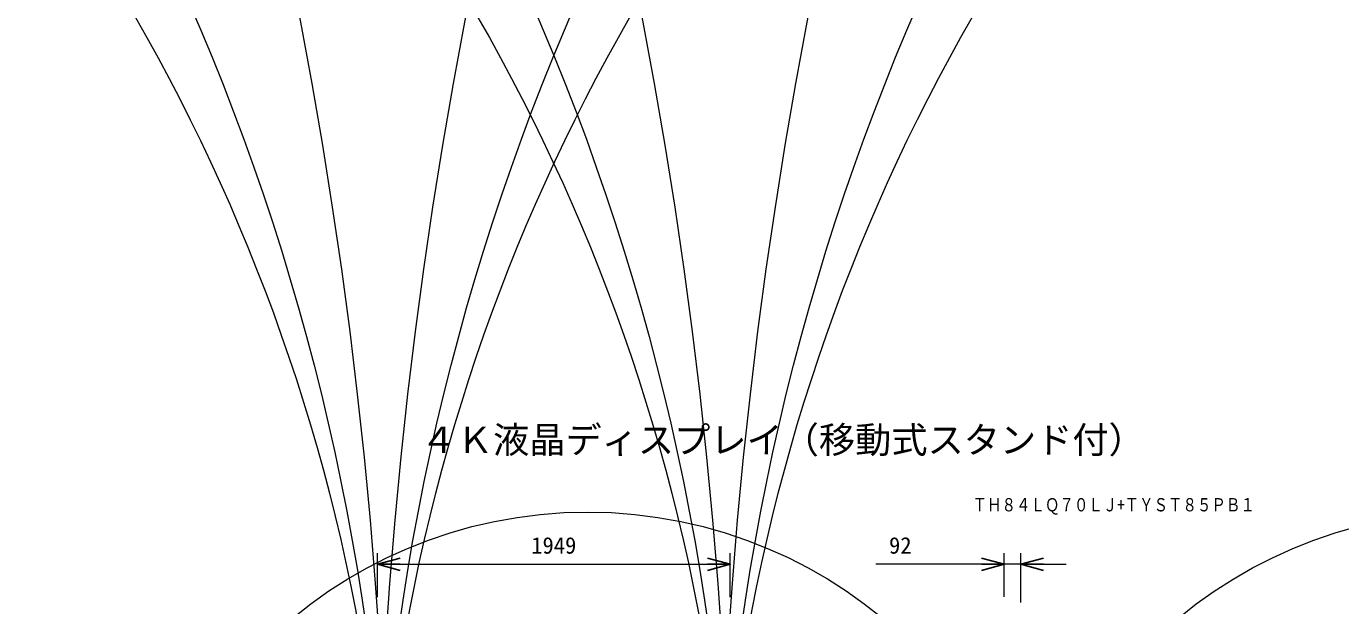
# Model space of a CAD drawing. Units: millimetres, scale not verified. Extents: x -1416 to 1477, y -555 to 2887.
# Drawn here: x -79.1 to 66.2, y 36.5 to 100.6 of the extents above; entities that cross this region are included whole.
import ezdxf
from ezdxf.enums import TextEntityAlignment as Align

# ---------------------------------------------------------------- set-up
doc = ezdxf.new("R2010")
doc.units = ezdxf.units.MM
doc.header["$LTSCALE"] = 0.125
for name, color, linetype in [('0-0_0', 7, 'Continuous'), ('0-2_MOJI1', 7, 'Continuous'), ('0-4_TOUROKU', 7, 'Continuous')]:
    doc.layers.add(name, color=color, linetype=linetype)
doc.layers.add('0-5_SUNPO', color=3, linetype='Continuous', lineweight=18)
doc.layers.add('0-6_GAIKEI', color=7, linetype='Continuous', lineweight=18)
doc.styles.add('ＭＳ ゴシック', font='')
doc.styles.get('ＭＳ ゴシック').set_extended_font_data('MS Gothic')

# ---------------------------------------------------------------- blocks, each defined once
blk = doc.blocks.new('_Open30')
at = {"layer": '0-0_0'}
blk.add_line((0, 0), (-1, 0), dxfattribs=at)
blk.add_lwpolyline([(-1, 0.26795), (0, 0), (-1, -0.26795)], dxfattribs=at)
blk = doc.blocks.new('D1')
at = {"layer": '0-5_SUNPO'}
for p, q in [((153.2282, 98.9773), (153.2282, 103.8392)), ((192.2082, 98.9773), (192.2082, 103.8392)), ((155.7282, 102.5892), (189.7082, 102.5892))]:
    blk.add_line(p, q, dxfattribs=at)
at = {"layer": '0-5_SUNPO', "xscale": 2.5, "yscale": 2.5, "rotation": 180}
blk.add_blockref('_Open30', (153.2282, 102.5892), dxfattribs=at)
at = {"layer": '0-5_SUNPO', "xscale": 2.5, "yscale": 2.5}
blk.add_blockref('_Open30', (192.2082, 102.5892), dxfattribs=at)
at = {"layer": '0-5_SUNPO', "color": 7, "style": 'ＭＳ ゴシック'}
blk.add_text('1949', height=1.833, dxfattribs=at).set_placement((170.2182, 103.2142), align=Align.BOTTOM_LEFT)
blk = doc.blocks.new('D3')
at = {"layer": '0-5_SUNPO'}
for p, q in [((222.4627, 98.9844), (222.4627, 103.8392)), ((224.3087, 98.3855), (224.3087, 103.8392)), ((219.9627, 102.5892), (208.296, 102.5892)), ((224.3087, 102.5892), (222.4627, 102.5892)), ((226.8087, 102.5892), (229.3087, 102.5892))]:
    blk.add_line(p, q, dxfattribs=at)
at = {"layer": '0-5_SUNPO', "xscale": 2.5, "yscale": 2.5}
blk.add_blockref('_Open30', (222.4627, 102.5892), dxfattribs=at)
at = {"layer": '0-5_SUNPO', "xscale": 2.5, "yscale": 2.5, "rotation": 180}
blk.add_blockref('_Open30', (224.3087, 102.5892), dxfattribs=at)
at = {"layer": '0-5_SUNPO', "color": 7, "style": 'ＭＳ ゴシック'}
blk.add_text('92', height=1.833, dxfattribs=at).set_placement((209.7543, 103.2142), align=Align.BOTTOM_LEFT)

msp = doc.modelspace()

# ---------------------------------------------------------------- linework, layer by layer
at = {"layer": '0-6_GAIKEI'}
for centre, radius in [((30.5799, 1441.1369), 1446.0877), ((33.1765, 1023.613), 1028.5638), ((-590.8378, -3.4828), 551.9402), ((-552.9978, -3.4828), 551.9402), ((511.4665, -3.4828), 551.9676), ((549.2537, -3.4828), 551.9148), ((-304.7135, -3.338), 265.8159), ((-266.8735, -3.338), 265.8159), ((225.3115, -3.338), 265.8127), ((263.1535, -3.338), 265.8146), ((-251.0973, -4.0874), 212.1998), ((-213.2573, -4.0874), 212.1998), ((171.7276, -4.0874), 212.2288), ((209.6334, -4.0874), 212.2946), ((-17.0541, -4.2314), 51.1013), ((80.759, -4.2314), 51.092)]:
    msp.add_circle(centre, radius, dxfattribs=at)

# ---------------------------------------------------------------- block references
at = {"layer": '0-5_SUNPO'}
for name in ['D1', 'D3']:
    msp.add_blockref(name, (-193.4976, -61.4996), dxfattribs=at)

# ---------------------------------------------------------------- texts
at = {"layer": '0-2_MOJI1', "style": 'ＭＳ ゴシック'}
msp.add_text('４Ｋ液晶ディスプレイ（移動式スタンド付）', height=2.933, dxfattribs=at).set_placement((-35.4976, 52.5004), align=Align.BOTTOM_LEFT)
at = {"layer": '0-4_TOUROKU', "style": 'ＭＳ ゴシック', "width": 0.8}
msp.add_text('ＴＨ８４ＬＱ７０ＬＪ+ＴＹＳＴ８５ＰＢ１', height=1.466, dxfattribs=at).set_placement((25.489, 46.5004), align=Align.BOTTOM_LEFT)

doc.saveas('drawing.dxf')
